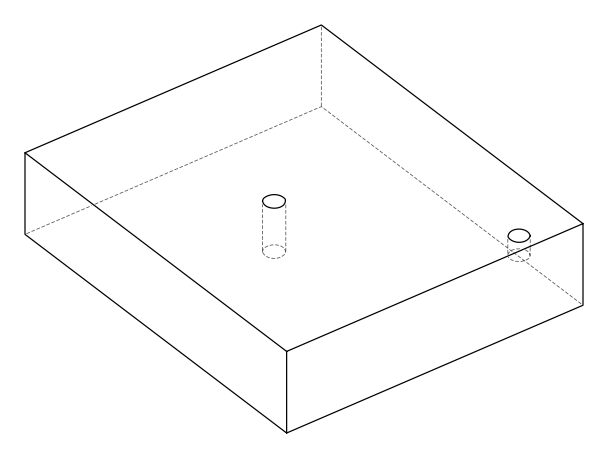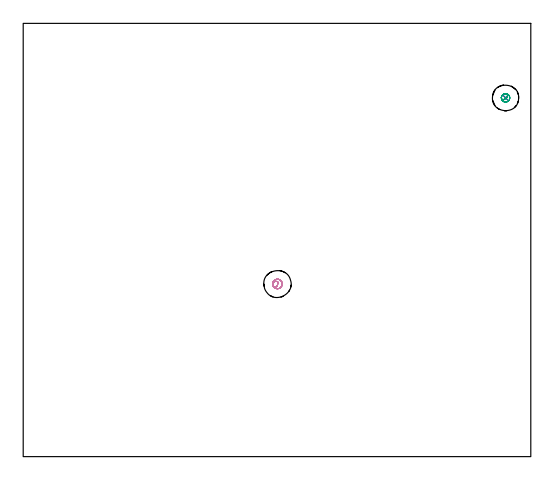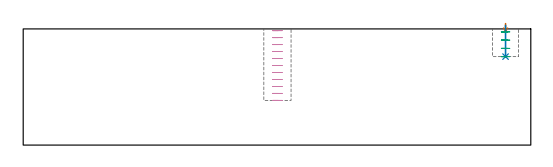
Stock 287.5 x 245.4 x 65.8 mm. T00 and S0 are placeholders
(PLAN: 4 operations, 2 tool changes, 1.7 min)
(1 SPOT_DRILL | STEP1POCKET | NXT0321_9005460120000 | 0.03 min | 3 mm3)
(2 DRILL_BLIND_HOLE_INTO_CENTER | STEP1POCKET | NXT0301_128 | 0.07 min | 1648 mm3)
(3 MILL_ROUGH_BLIND_HOLE_CONTOUR | STEP1POCKET | NXT0201_010 | Spiral | 0.42 min | 1050 mm3)
(4 MILL_BLIND_HOLE_FROM_SOLID_MATERIAL | STEP1POCKET_1 | NXT0201_010 | Spiral | 1.2 min | 7542 mm3)
(TOOL NXT0321_9005460120000 | NC Spot Drill, 142deg, 12mm, Carbide, Uncoated | D12 PA142 FL30 Z2)
(TOOL NXT0301_128 | Carbide Drill 12mm [861.1-1200-036A1-GP GC34] | D12 PA150 FL37.4 Z2)
(TOOL NXT0201_010 | ENDMILL 10mm [2P460-1000-NA 1630] | D10 FL30 Z6)
(OP 1 SPOT_DRILL)
G17 G21 G94 G90
T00 M6
G54
G17 G0 G90 X273.2 Y203.2 S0 M3
G43 Z75.8 H0
G94 G81 G98 Z65.163 F250. R68.8
G80
M5
M2
(OP 2 DRILL_BLIND_HOLE_INTO_CENTER)
G17 G21 G94 G90
T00 M6
G54
G17 G0 G90 X273.2 Y203.2 S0 M3
G43 Z75.8 H1
G94 G81 G98 Z50.1 F250. R67.8
G80
M5
M2
(OP 3 MILL_ROUGH_BLIND_HOLE_CONTOUR)
G17 G21 G94 G90
T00 M6
G54
G17 G0 G90 X273.2 Y203.2 S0 M3
G43 Z75.8 H1
Z64.125
G94 G3 X273.342 Y205.458 R1.133 F250.
X270.819 Y203.501 R2.258
X272.899 Y200.819 R2.4
X270.819 Y203.501 R-2.4
X271.859 Y202.16 R1.2
X273.2 Y203.2 R1.2
G0 Z59.45
G3 X273.342 Y205.458 R1.133
X270.819 Y203.501 R2.258
X272.899 Y200.819 R2.4
X270.819 Y203.501 R-2.4
X271.859 Y202.16 R1.2
X273.2 Y203.2 R1.2
G0 Z54.775
G3 X273.342 Y205.458 R1.133
X270.819 Y203.501 R2.258
X272.899 Y200.819 R2.4
X270.819 Y203.501 R-2.4
X271.859 Y202.16 R1.2
X273.2 Y203.2 R1.2
G0 Z50.1
G3 X273.342 Y205.458 R1.133
X270.819 Y203.501 R2.258
X272.899 Y200.819 R2.4
X270.819 Y203.501 R-2.4
X271.859 Y202.16 R1.2
X273.2 Y203.2 R1.2
G0 Z75.8
M5
M2
(OP 4 MILL_BLIND_HOLE_FROM_SOLID_MATERIAL)
G17 G21 G94 G90
T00 M6
G54
G17 G0 G90 X144. Y97.8 S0 M3
G43 Z75.8 H1
Z64.845
G94 G3 X144.452 Y98.313 R0.456 F250.
X143.831 Y99.139 R1.042
X141.955 Y98.874 R1.82
X141.385 Y97.129 R1.709
X144.671 Y95.185 R2.7
X141.385 Y97.129 R-2.7
X143.028 Y96.157 R1.35
X144. Y97.8 R1.35
G0 Z60.891
G3 X144.452 Y98.313 R0.456
X143.831 Y99.139 R1.042
X141.955 Y98.874 R1.82
X141.385 Y97.129 R1.709
X144.671 Y95.185 R2.7
X141.385 Y97.129 R-2.7
X143.028 Y96.157 R1.35
X144. Y97.8 R1.35
G0 Z56.936
G3 X144.452 Y98.313 R0.456
X143.831 Y99.139 R1.042
X141.955 Y98.874 R1.82
X141.385 Y97.129 R1.709
X144.671 Y95.185 R2.7
X141.385 Y97.129 R-2.7
X143.028 Y96.157 R1.35
X144. Y97.8 R1.35
G0 Z52.982
G3 X144.452 Y98.313 R0.456
X143.831 Y99.139 R1.042
X141.955 Y98.874 R1.82
X141.385 Y97.129 R1.709
X144.671 Y95.185 R2.7
X141.385 Y97.129 R-2.7
X143.028 Y96.157 R1.35
X144. Y97.8 R1.35
G0 Z49.027
G3 X144.452 Y98.313 R0.456
X143.831 Y99.139 R1.042
X141.955 Y98.874 R1.82
X141.385 Y97.129 R1.709
X144.671 Y95.185 R2.7
X141.385 Y97.129 R-2.7
X143.028 Y96.157 R1.35
X144. Y97.8 R1.35
G0 Z45.073
G3 X144.452 Y98.313 R0.456
X143.831 Y99.139 R1.042
X141.955 Y98.874 R1.82
X141.385 Y97.129 R1.709
X144.671 Y95.185 R2.7
X141.385 Y97.129 R-2.7
X143.028 Y96.157 R1.35
X144. Y97.8 R1.35
G0 Z41.118
G3 X144.452 Y98.313 R0.456
X143.831 Y99.139 R1.042
X141.955 Y98.874 R1.82
X141.385 Y97.129 R1.709
X144.671 Y95.185 R2.7
X141.385 Y97.129 R-2.7
X143.028 Y96.157 R1.35
X144. Y97.8 R1.35
G0 Z37.164
G3 X144.452 Y98.313 R0.456
X143.831 Y99.139 R1.042
X141.955 Y98.874 R1.82
X141.385 Y97.129 R1.709
X144.671 Y95.185 R2.7
X141.385 Y97.129 R-2.7
X143.028 Y96.157 R1.35
X144. Y97.8 R1.35
G0 Z33.209
G3 X144.452 Y98.313 R0.456
X143.831 Y99.139 R1.042
X141.955 Y98.874 R1.82
X141.385 Y97.129 R1.709
X144.671 Y95.185 R2.7
X141.385 Y97.129 R-2.7
X143.028 Y96.157 R1.35
X144. Y97.8 R1.35
G0 Z29.255
G3 X144.452 Y98.313 R0.456
X143.831 Y99.139 R1.042
X141.955 Y98.874 R1.82
X141.385 Y97.129 R1.709
X144.671 Y95.185 R2.7
X141.385 Y97.129 R-2.7
X143.028 Y96.157 R1.35
X144. Y97.8 R1.35
G0 Z25.3
G3 X144.452 Y98.313 R0.456
X143.831 Y99.139 R1.042
X141.955 Y98.874 R1.82
X141.385 Y97.129 R1.709
X144.671 Y95.185 R2.7
X141.385 Y97.129 R-2.7
X143.028 Y96.157 R1.35
X144. Y97.8 R1.35
G0 Z75.8
M5
M2
